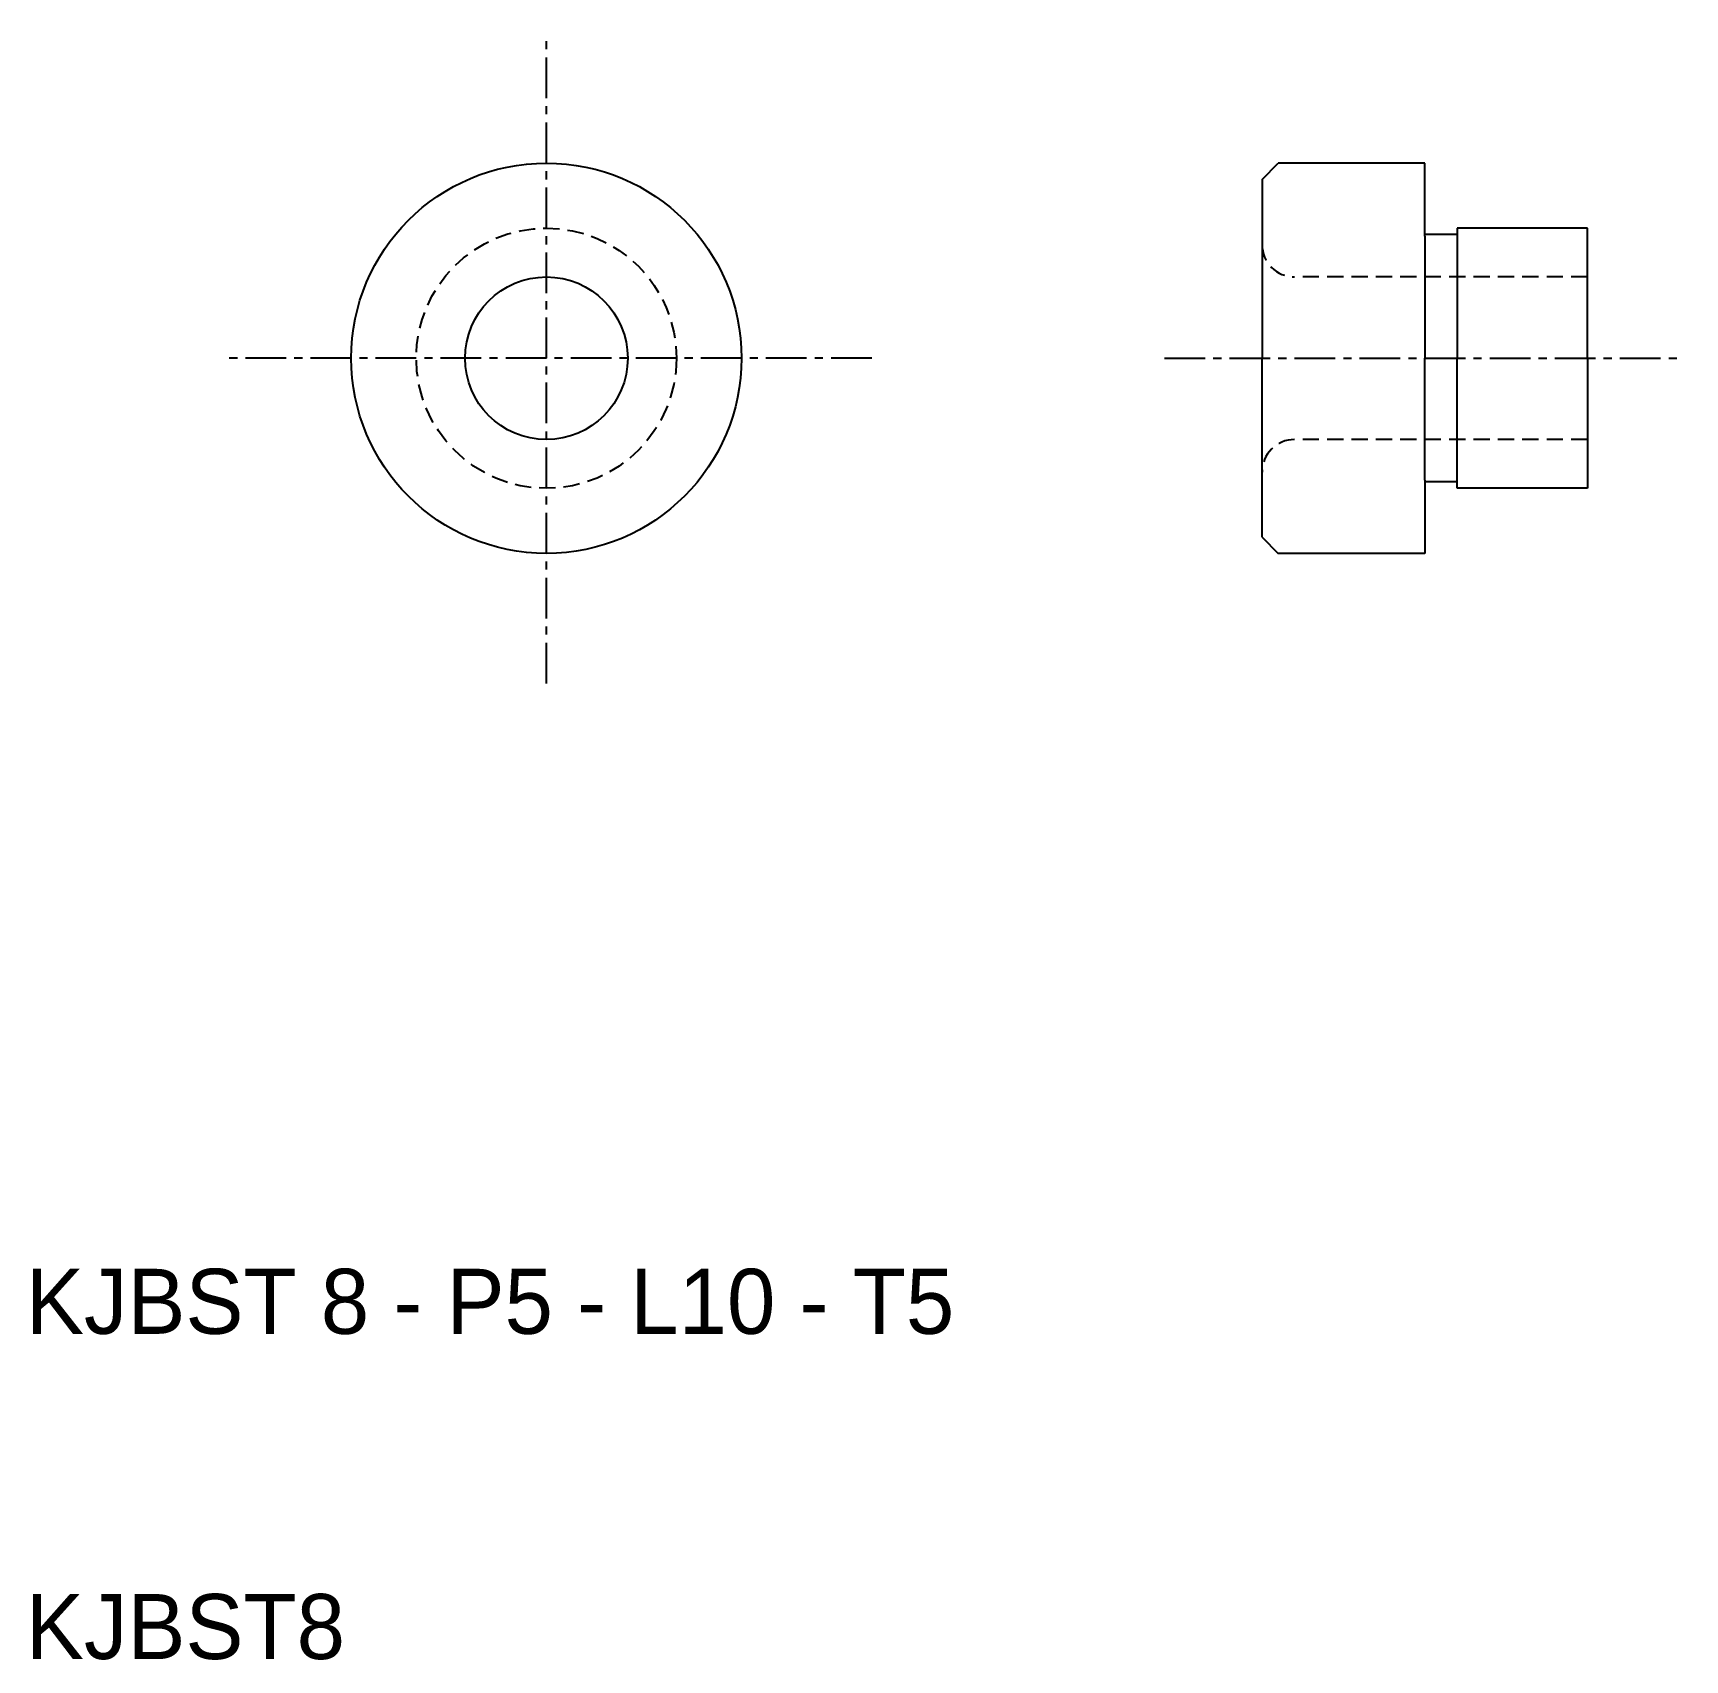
# Model space of a CAD drawing. Extents: x 10.2 to 61, y 10 to 60.
import ezdxf

# ---------------------------------------------------------------- set-up
doc = ezdxf.new("R2010")
doc.units = 0
doc.linetypes.add('CENTER', pattern=[2, 1.25, -0.25, 0.25, -0.25])
doc.linetypes.add('DASHED', pattern=[0.75, 0.5, -0.25])
doc.layers.get('0').update_dxf_attribs({"linetype": 'CONTINUOUS'})
doc.layers.add('CENTER', color=1, linetype='CENTER')

msp = doc.modelspace()

# ---------------------------------------------------------------- linework, layer by layer
at = {"color": 7, "linetype": 'CONTINUOUS'}
for p, q in [((48, 55.5), (48.5, 56)), ((53, 56), (48.5, 56)), ((53, 53.75), (53, 56)), ((48, 55.5), (48, 50)), ((58, 54), (54, 54)), ((54, 54), (54, 53.75)), ((58, 50), (58, 54)), ((54, 53.8), (53, 53.8)), ((53, 53.75), (53, 50)), ((54, 53.75), (54, 50)), ((48, 44.5), (48, 50)), ((53, 46.25), (53, 50)), ((54, 46.25), (54, 50)), ((58, 50), (58, 46)), ((53, 46.25), (53, 44)), ((54, 46), (54, 46.25)), ((54, 46.2), (53, 46.2)), ((58, 46), (54, 46)), ((48, 44.5), (48.5, 44)), ((53, 44), (48.5, 44))]:
    msp.add_line(p, q, dxfattribs=at)
at = {"color": 3, "linetype": 'DASHED'}
for p, q in [((58, 52.5), (49, 52.5)), ((58, 47.5), (49, 47.5))]:
    msp.add_line(p, q, dxfattribs=at)
at = {"color": 7, "linetype": 'CONTINUOUS'}
for radius in [6, 2.5]:
    msp.add_circle((26, 50), radius, dxfattribs=at)
at = {"color": 3, "linetype": 'DASHED'}
msp.add_circle((26, 50), 4, dxfattribs=at)
for centre, start, end in [((49, 53.5), 180, 270), ((49, 46.5), 90, 180)]:
    msp.add_arc(centre, 1, start, end, dxfattribs=at)
at = {"layer": 'CENTER', "color": 1, "linetype": 'CENTER'}
for p, q in [((26, 40), (26, 60)), ((36, 50), (16, 50)), ((45, 50), (61, 50))]:
    msp.add_line(p, q, dxfattribs=at)

# ---------------------------------------------------------------- texts
at = {"color": 7, "linetype": 'CONTINUOUS'}
for s, p in [('KJBST 8 - P5 - L10 - T5', (10, 20)), ('KJBST8', (10, 10))]:
    msp.add_text(s, height=2, dxfattribs=at).set_placement(p)

doc.saveas('drawing.dxf')
